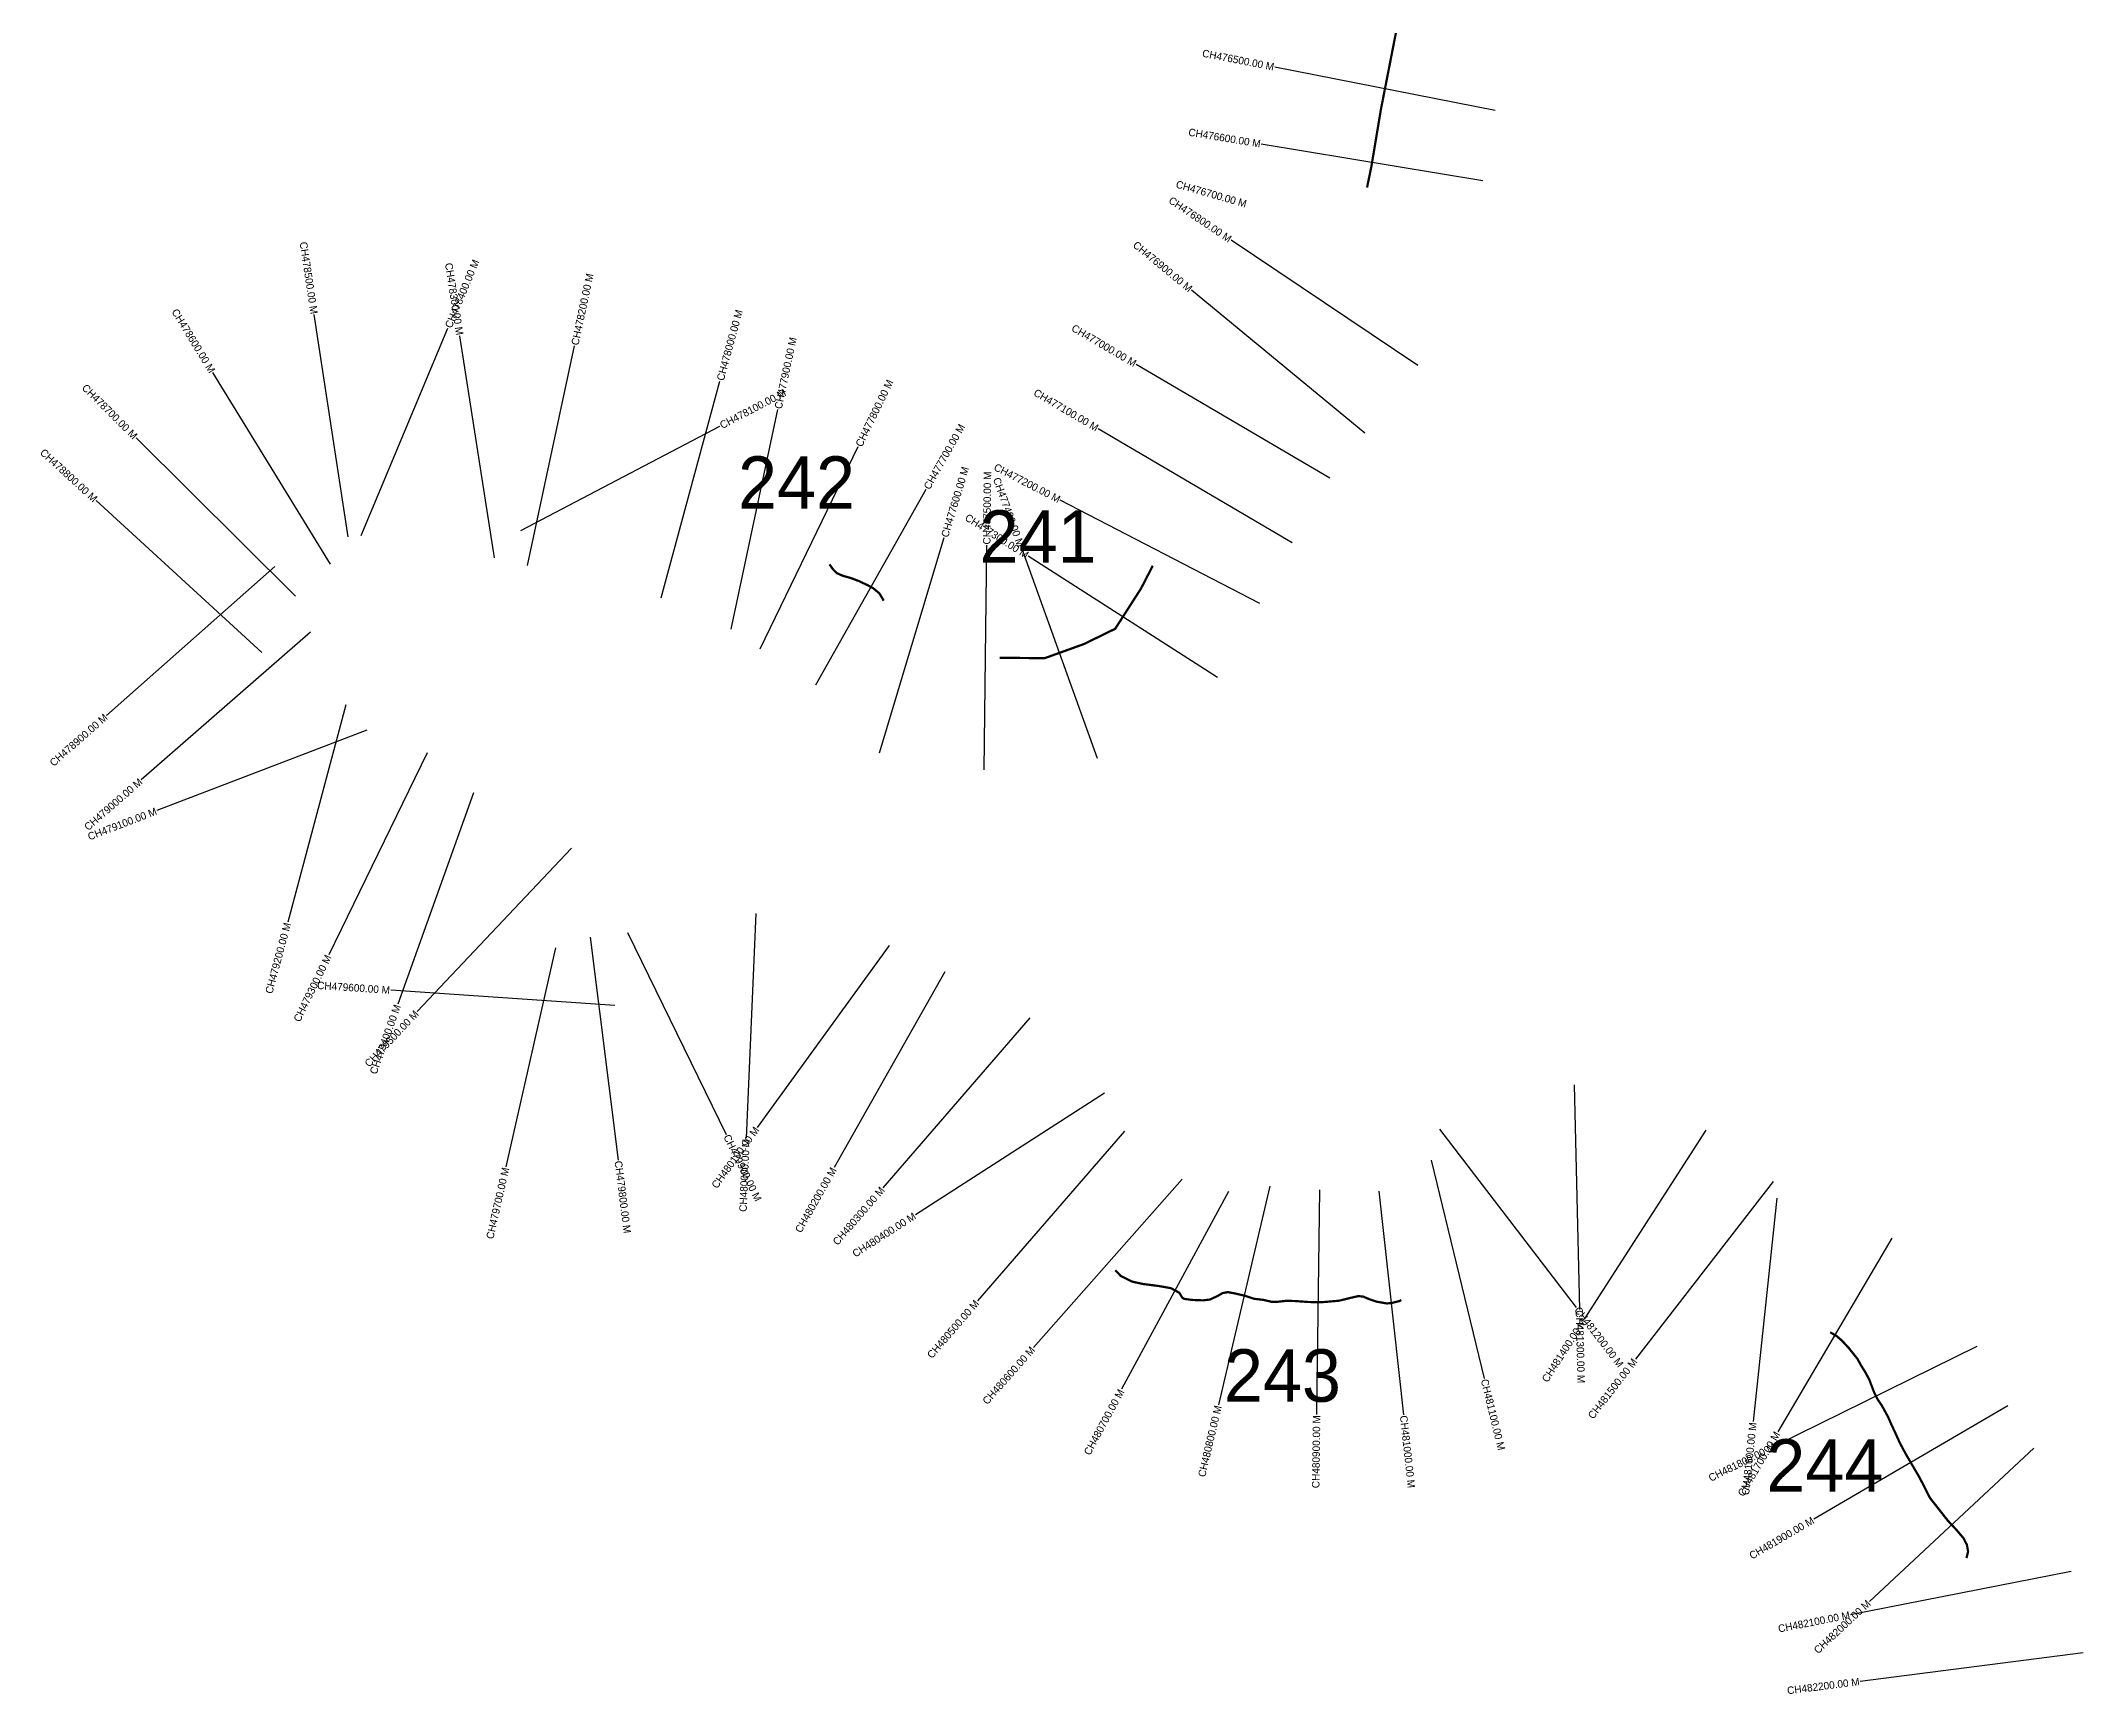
# Model space of a CAD drawing. Header units: feet. Extents: x 311691 to 317702, y 1901024 to 1905489.
# Drawn here: x 311691 to 314418, y 1901024 to 1903231 of the extents above; entities that cross this region are included whole.
import ezdxf
from ezdxf.enums import TextEntityAlignment as Align

# ---------------------------------------------------------------- set-up
doc = ezdxf.new("R2010")
doc.units = ezdxf.units.FT
doc.header["$MEASUREMENT"] = 0
for name, color, linetype in [('CS', 134, 'Continuous'), ('CSMark', 6, 'Continuous'), ('NATURALLY PROTECTED', 3, 'Continuous')]:
    doc.layers.add(name, color=color, linetype=linetype)

msp = doc.modelspace()

# ---------------------------------------------------------------- linework, layer by layer
at = {"layer": 'CS'}
for p, q in [((313632.9, 1903138), (313338.5, 1903195.7)), ((313616.5, 1903043.7), (313320.6, 1903093)), ((313529.6, 1902797.6), (313280.4, 1902964.6)), ((313459, 1902707.2), (313227.4, 1902897.9)), ((312101.3, 1902568.6), (312056.3, 1902865.3)), ((312118.7, 1902570.6), (312234.4, 1902847.4)), ((312296.9, 1902540.6), (312250.7, 1902837.1)), ((312341, 1902530.4), (312403.8, 1902823.8)), ((313412.3, 1902647.1), (313153.6, 1902798.9)), ((312077.8, 1902532.3), (311920.9, 1902788)), ((312519.2, 1902487.1), (312597.8, 1902776.7)), ((312612.7, 1902445.3), (312675.2, 1902738.7)), ((312031.2, 1902489.4), (311818.4, 1902700.8)), ((312332.1, 1902577.2), (312597.8, 1902716.4)), ((313361.7, 1902560.9), (313103, 1902712.7)), ((312651.7, 1902419.1), (312782.5, 1902689.1)), ((311986.1, 1902414.2), (311765, 1902617)), ((312725.8, 1902371.2), (312873.1, 1902632.5)), ((313318.5, 1902479.5), (313052.2, 1902617.6)), ((312810.9, 1902280.4), (312897.4, 1902567.6)), ((312950.8, 1902257.5), (312954, 1902557.5)), ((313102, 1902272.7), (313000.3, 1902554.9)), ((312003.7, 1902528.9), (311778.8, 1902330.4)), ((313262, 1902380.9), (313009.4, 1902542.8)), ((312051.4, 1902441.5), (311825.3, 1902244.2)), ((312098.2, 1902344.3), (312020.8, 1902054.4)), ((312126.3, 1902310.7), (311846.2, 1902203.3)), ((312207.1, 1902280.5), (312075.7, 1902010.8)), ((312268.8, 1902227.2), (312167.7, 1901944.7)), ((312399.7, 1902153.1), (312193.6, 1901935.1)), ((312645.6, 1902065.7), (312632.8, 1901766)), ((312474.4, 1902040.4), (312606.3, 1901771)), ((312378.3, 1902020.3), (312312.1, 1901727.7)), ((312424.5, 1902034.4), (312462, 1901736.8)), ((312824, 1902023.2), (312647.7, 1901780.4)), ((312897.9, 1901987.9), (312750.2, 1901726.7)), ((312457.6, 1901943.3), (312158.3, 1901963.5)), ((313011.7, 1901926.8), (312815.5, 1901699.8)), ((313111.3, 1901825.9), (312858.8, 1901663.9)), ((313738.2, 1901837.2), (313745.4, 1901537.3)), ((313138.1, 1901775.4), (312941.7, 1901548.7)), ((313558.7, 1901778.2), (313741.2, 1901540)), ((313914.1, 1901776.9), (313751.9, 1901524.5)), ((313547.3, 1901736.8), (313618.3, 1901445.3)), ((313215, 1901711.4), (313016.3, 1901486.6)), ((314003.9, 1901708.1), (313820.1, 1901471)), ((313276.8, 1901694.8), (313134.2, 1901430.8)), ((313332, 1901701.9), (313263.3, 1901409.9)), ((313398.4, 1901697.2), (313394.5, 1901397.2)), ((313477.7, 1901695.2), (313510.5, 1901396.9)), ((314008.8, 1901685.9), (313977.3, 1901387.6)), ((314162.4, 1901632.6), (314010.3, 1901374)), ((314275.9, 1901488), (314006.9, 1901355.2)), ((314317.2, 1901408.8), (314058.2, 1901257.4)), ((314352.1, 1901352.2), (314132.6, 1901147.7)), ((314401.7, 1901187.4), (314107.3, 1901129.9)), ((314417.9, 1901078.8), (314120.3, 1901040.9))]:
    msp.add_line(p, q, dxfattribs=at)
at = {"layer": 'NATURALLY PROTECTED', "const_width": 3, "flags": 128}
for points in [[(313502.7, 1903253.4), (313480.5, 1903140.1), (313467.6, 1903062.9), (313461.8, 1903034.9)], [(312816.5, 1902483.5), (312810.8, 1902493.2), (312802.6, 1902500), (312796.5, 1902503.5), (312783.4, 1902509.6), (312772.8, 1902513.7), (312772.8, 1902513.7), (312761.6, 1902516.8), (312754, 1902520.2), (312749.1, 1902525.1), (312744, 1902532)], [(313175.8, 1902530.2), (313160.1, 1902499.8), (313125.6, 1902446), (313084.1, 1902425.7), (313031.4, 1902406.7), (312971.3, 1902407.3)], [(313125.7, 1901589.7), (313133.4, 1901581.8), (313148.6, 1901574.4), (313162.5, 1901571.4), (313184.2, 1901568.6), (313199.9, 1901565.8), (313211.1, 1901559.7), (313215.3, 1901552.9), (313217.8, 1901551.5), (313228, 1901550.1), (313242.7, 1901549.5), (313252.2, 1901550.6), (313262.3, 1901555.4), (313269, 1901559.2), (313275.8, 1901560.5), (313285.7, 1901558.7), (313298.9, 1901555.6), (313311.1, 1901551.6), (313323.3, 1901550.2), (313335.2, 1901547.4), (313342.1, 1901547.6), (313354, 1901548.9), (313366.2, 1901548.6), (313383.5, 1901547.3), (313402, 1901547.1), (313424.2, 1901549), (313436.7, 1901552.1), (313450.2, 1901555.2), (313456.7, 1901554.5), (313465.5, 1901550.8), (313475.3, 1901547.6), (313488.4, 1901545.4), (313495, 1901546.1), (313505, 1901548.6), (313507.6, 1901549.8)], [(314080.2, 1901506.9), (314088.7, 1901501.9), (314095.6, 1901496), (314105.2, 1901485.7), (314116.7, 1901471.3), (314121, 1901463.3), (314127.1, 1901453.5), (314132.2, 1901444.1), (314138.6, 1901427.3), (314143.5, 1901417.3), (314149.1, 1901409.2), (314157.2, 1901394.4), (314161.9, 1901383.8), (314166.7, 1901373.5), (314173.1, 1901359.4), (314180.6, 1901345.3), (314191.7, 1901326.3), (314199.4, 1901313.2), (314213.4, 1901285.8), (314222.6, 1901274.1), (314237.3, 1901255.4), (314248.6, 1901243.3), (314258.1, 1901232.1), (314262.7, 1901223.3), (314264.3, 1901214), (314262.1, 1901205.5)]]:
    msp.add_lwpolyline(points, dxfattribs=at)

# ---------------------------------------------------------------- texts
at = {"char_height": 70, "attachment_point": 1}
for s, width, insert in [('242', 95.172, (312622, 1902676.1)), ('241', 95.172, (312944.5, 1902604.1)), ('243', 209.537, (313270.8, 1901484.2)), ('244', 173.28, (313994.9, 1901364.1))]:
    msp.add_mtext_dynamic_manual_height_columns(s, width=width, gutter_width=1, heights=[0], dxfattribs=dict(at, insert=insert))
at = {"layer": 'CSMark'}
for s, rotation, p in [('CH476500.00 M', 348.9155, (313337.6, 1903195.9)), ('CH476600.00 M', 350.5329, (313319.6, 1903093.2)), ('CH476700.00 M', 343.9018, (313300.7, 1903012.9)), ('CH476800.00 M', 326.1612, (313279.5, 1902965.2)), ('CH478500.00 M', 278.6118, (312056.2, 1902866.2)), ('CH476900.00 M', 320.5318, (313226.6, 1902898.5)), ('CH478300.00 M', 278.8439, (312250.6, 1902838.1)), ('CH478600.00 M', 301.5387, (311920.4, 1902788.8)), ('CH477000.00 M', 329.601, (313152.7, 1902799.4)), ('CH478700.00 M', 315.1817, (311817.7, 1902701.5)), ('CH477100.00 M', 329.601, (313102.1, 1902713.2)), ('CH478800.00 M', 317.4726, (311764.3, 1902617.7)), ('CH477200.00 M', 332.5898, (313051.3, 1902618)), ('CH477400.00 M', 289.8232, (312999.9, 1902555.8)), ('CH477300.00 M', 327.3403, (313008.6, 1902543.3)), ('CH478900.00 M', 41.4385, (311778.1, 1902329.7)), ('CH479000.00 M', 41.1043, (311824.6, 1902243.6)), ('CH479100.00 M', 20.9879, (311845.3, 1902202.9)), ('CH479200.00 M', 75.0559, (312020.5, 1902053.4)), ('CH479300.00 M', 64.0257, (312075.2, 1902009.9)), ('CH479600.00 M', 356.1313, (312157.3, 1901963.6)), ('CH479500.00 M', 46.6263, (312192.9, 1901934.3)), ('CH479400.00 M', 70.3169, (312167.4, 1901943.8)), ('CH480100.00 M', 54.0239, (312647.1, 1901779.6)), ('CH480000.00 M', 87.5407, (312632.7, 1901765)), ('CH479700.00 M', 77.2512, (312311.9, 1901726.7)), ('CH480200.00 M', 60.5252, (312749.8, 1901725.9)), ('CH480300.00 M', 49.1636, (312814.9, 1901699.1)), ('CH480400.00 M', 32.685, (312858, 1901663.3)), ('CH480500.00 M', 49.1018, (312941, 1901547.9)), ('CH481400.00 M', 57.26, (313751.3, 1901523.7)), ('CH480600.00 M', 48.5248, (313015.7, 1901485.8)), ('CH481500.00 M', 52.212, (313819.5, 1901470.2)), ('CH480700.00 M', 61.6386, (313133.8, 1901429.9)), ('CH480800.00 M', 76.768, (313263.1, 1901408.9)), ('CH480900.00 M', 89.2502, (313394.5, 1901396.2)), ('CH481600.00 M', 83.9638, (313977.1, 1901386.6)), ('CH481800.00 M', 26.2647, (314006, 1901354.8)), ('CH481700.00 M', 59.5178, (314009.7, 1901373.2)), ('CH481900.00 M', 30.3159, (314057.4, 1901256.9)), ('CH482000.00 M', 42.9718, (314131.9, 1901147)), ('CH482100.00 M', 11.0513, (314106.3, 1901129.7)), ('CH482200.00 M', 7.2541, (314119.3, 1901040.8))]:
    msp.add_text(s, height=10, rotation=rotation, dxfattribs=at).set_placement(p, align=Align.MIDDLE_RIGHT)
for s, rotation, p in [('CH478400.00 M', 67.3075, (312234.8, 1902848.3)), ('CH478200.00 M', 77.922, (312404, 1902824.8)), ('CH478000.00 M', 74.8123, (312598.1, 1902777.6)), ('CH477900.00 M', 77.9748, (312675.4, 1902739.7)), ('CH477800.00 M', 64.1593, (312782.9, 1902690)), ('CH478100.00 M', 27.6573, (312598.7, 1902716.9)), ('CH477700.00 M', 60.5828, (312873.6, 1902633.3)), ('CH477600.00 M', 73.2517, (312897.7, 1902568.6)), ('CH477500.00 M', 89.3843, (312954, 1902558.5)), ('CH479900.00 M', 296.0885, (312606.7, 1901770.1)), ('CH479800.00 M', 277.1818, (312462.1, 1901735.8)), ('CH481200.00 M', 307.4685, (313741.8, 1901539.3)), ('CH481300.00 M', 271.3639, (313745.4, 1901536.3)), ('CH481100.00 M', 283.6762, (313618.5, 1901444.3)), ('CH481000.00 M', 276.2617, (313510.6, 1901395.9))]:
    msp.add_text(s, height=10, rotation=rotation, dxfattribs=at).set_placement(p, align=Align.MIDDLE_LEFT)

doc.saveas('drawing.dxf')
